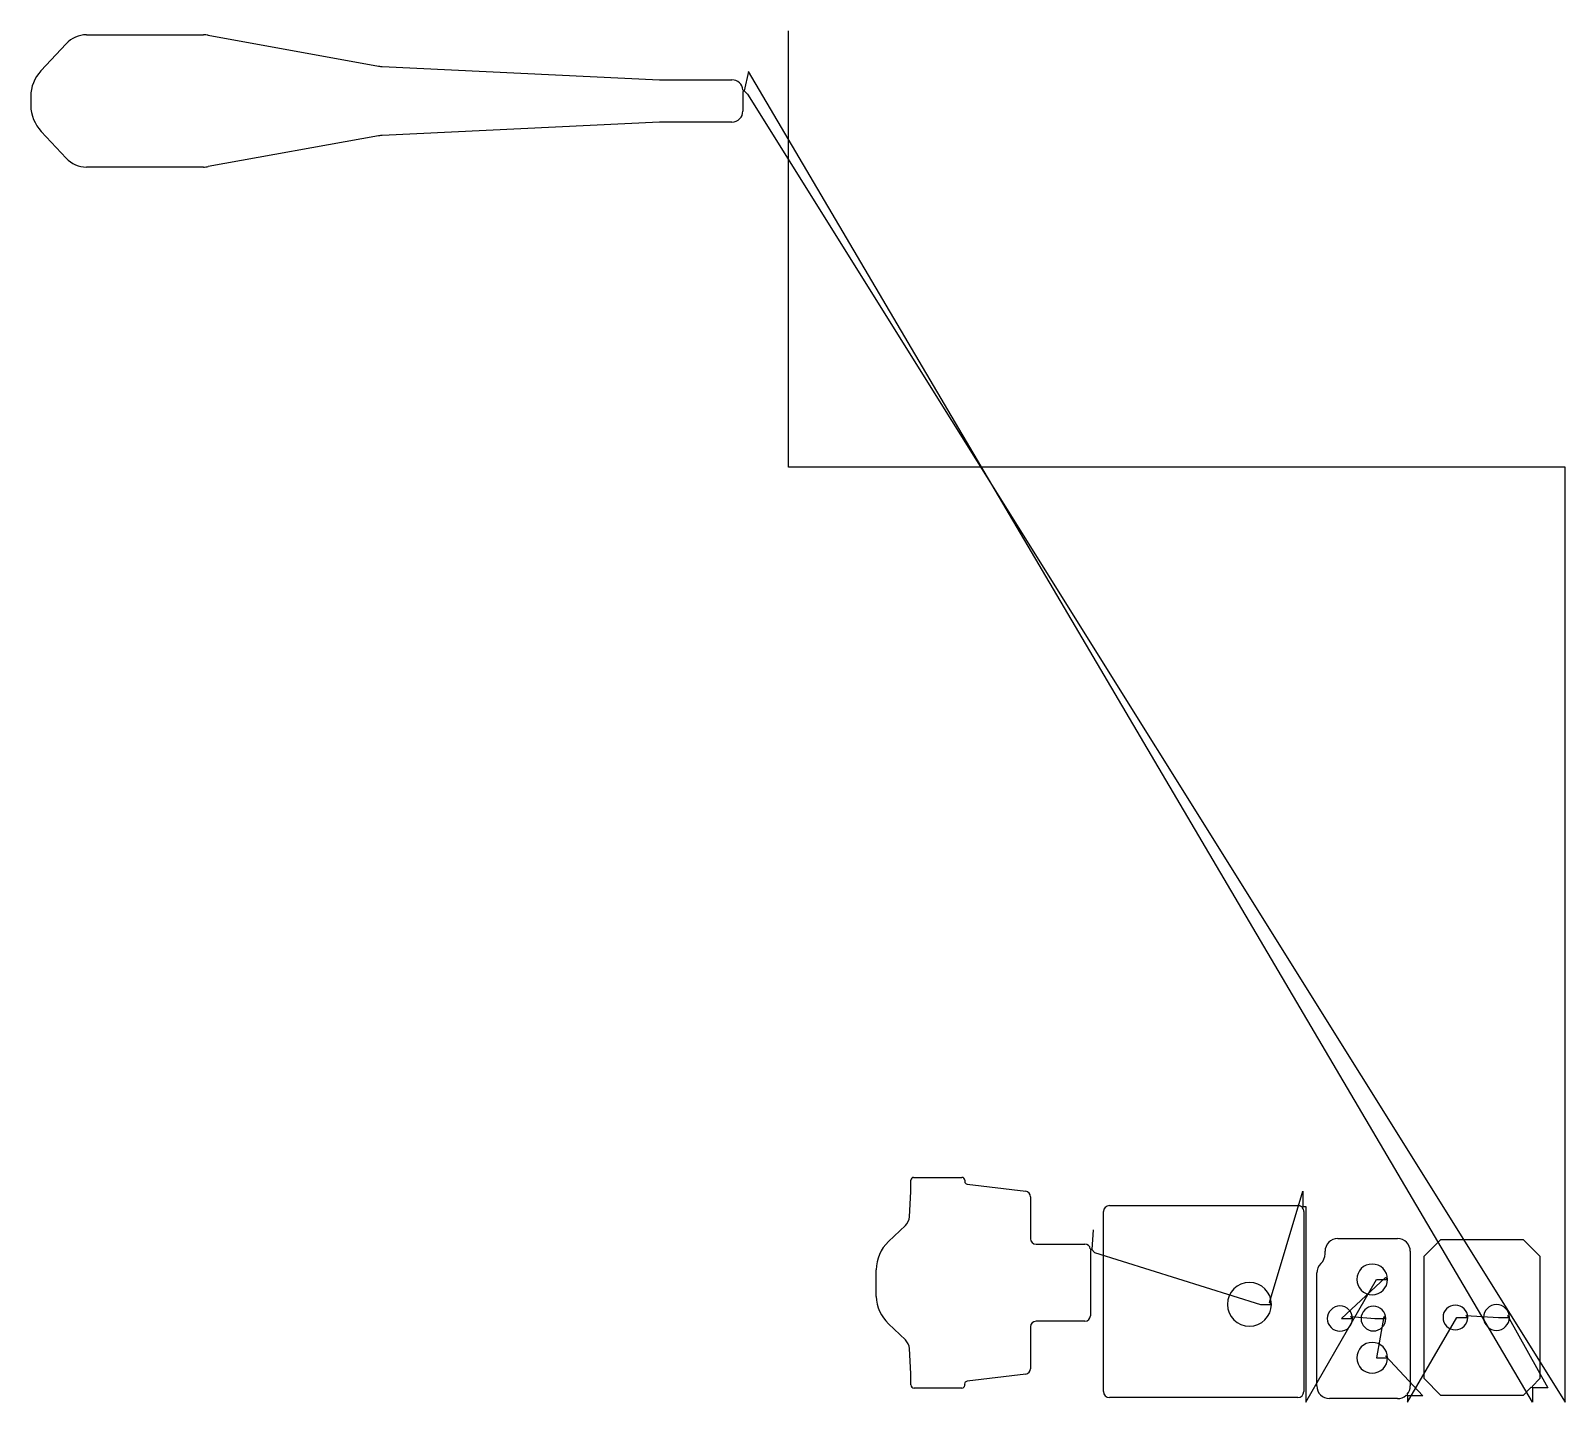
# Model space of a CAD drawing. Header units: metres. Extents: x 7 to 2803, y 0 to 2500.
import ezdxf

# ---------------------------------------------------------------- set-up
doc = ezdxf.new("R2010")
doc.units = ezdxf.units.M

msp = doc.modelspace()

# ---------------------------------------------------------------- linework, layer by layer
at = {"layer": 'TOOL_0'}
for p, q in [((108.629, 2492.433), (321.589, 2492.433)), ((330.577, 2491.627), (640.937, 2435.482)), ((1387.783, 2499.006), (1387.783, 2500.006)), ((1387.783, 1704.668), (1387.783, 2499.006)), ((25.715, 2426.72), (71.576, 2476.245)), ((647.373, 2434.748), (1152.4, 2410.49)), ((1154.774, 2410.433), (1284.574, 2410.433)), ((1315.094, 2425.672), (1307.145, 2390.48)), ((2743.189, 0.004), (1315.094, 2425.672)), ((1304.518, 2391.932), (1307.146, 2390.481)), ((1307.145, 2390.48), (1304.574, 2388.932)), ((1304.574, 2388.932), (1304.574, 2353.433)), ((1307.146, 2390.481), (1313.199, 2384.309)), ((1313.199, 2384.309), (2802.975, 0.006)), ((1152.399, 2333.376), (647.373, 2309.118)), ((1284.574, 2333.433), (1154.774, 2333.433)), ((71.576, 2267.622), (26.346, 2316.465)), ((640.936, 2308.384), (330.576, 2252.239)), ((321.588, 2251.433), (108.629, 2251.433)), ((2802.975, 1704.668), (1387.783, 1704.668)), ((2802.975, 1.006), (2802.975, 1704.668)), ((1610.679, 384.065), (1610.677, 405.007)), ((1615.677, 410.007), (1703.677, 410.007)), ((1708.677, 405.007), (1708.677, 402.715)), ((1713.068, 397.752), (1819.896, 384.634)), ((1608.03, 338.126), (1610.679, 384.065)), ((1828.677, 374.709), (1828.677, 298.256)), ((2263.975, 182.093), (2325.051, 385.105)), ((2325.051, 385.105), (2325.051, 357.105)), ((1961.51, 19.558), (1961.51, 347.558)), ((1972.51, 358.558), (2315.51, 358.558)), ((2322.152, 356.326), (2325.051, 357.105)), ((2325.051, 357.105), (2324.274, 354.206)), ((2325.051, 357.105), (2330.051, 357.105)), ((2326.51, 347.558), (2326.51, 19.558)), ((2330.051, 357.105), (2330.051, -0.001)), ((1569.804, 292.885), (1600.59, 322.099)), ((1943.017, 314.683), (1940.218, 278.352)), ((1838.677, 288.256), (1927.677, 288.256)), ((1937.565, 279.752), (1940.219, 278.351)), ((2388.285, 298.34), (2497.485, 298.34)), ((2545.643, 266.094), (2576.229, 296.68)), ((2576.229, 296.68), (2726.057, 296.68)), ((2726.057, 296.68), (2756.643, 266.094)), ((1940.218, 278.352), (1937.676, 276.756)), ((1937.676, 276.756), (1937.676, 157.758)), ((1940.219, 278.351), (1944.94, 273.166)), ((1944.94, 273.166), (2247.511, 178.557)), ((2365.285, 270.59), (2365.285, 275.34)), ((2520.485, 275.34), (2520.485, 29.84)), ((2545.643, 43.266), (2545.643, 266.094)), ((2756.643, 266.094), (2756.643, 43.266)), ((1547.696, 192.988), (1547.677, 241.383)), ((2330.051, -0.001), (2459.101, 224.051)), ((2350.285, 29.84), (2350.285, 235.733)), ((2475.565, 227.587), (2395.386, 152.588)), ((2459.101, 224.051), (2479.101, 224.051)), ((2479.101, 224.051), (2475.565, 227.587)), ((2247.511, 178.557), (2267.511, 178.557)), ((2267.511, 178.557), (2263.975, 182.093)), ((1600.59, 113.917), (1569.804, 143.131)), ((1927.676, 147.758), (1838.676, 147.758)), ((2395.386, 152.588), (2415.386, 152.588)), ((2415.386, 152.588), (2411.85, 156.124)), ((2411.85, 156.124), (2455.886, 152.589)), ((2455.886, 152.589), (2475.886, 152.589)), ((2472.35, 156.125), (2459.101, 81.126)), ((2475.886, 152.589), (2472.35, 156.125)), ((2515.552, 0.001), (2605.142, 154.678)), ((2605.142, 154.678), (2625.142, 154.678)), ((2625.142, 154.678), (2621.606, 158.214)), ((2621.606, 158.214), (2681.142, 154.679)), ((2681.142, 154.679), (2701.142, 154.679)), ((2701.142, 154.679), (2697.606, 158.215)), ((2697.606, 158.215), (2771.188, 26.134)), ((1828.676, 137.758), (1828.676, 61.305)), ((1610.677, 52.007), (1608.03, 97.889)), ((2479.101, 81.126), (2475.565, 84.662)), ((2475.565, 84.662), (2543.552, 11.772)), ((2459.101, 81.126), (2479.101, 81.126)), ((1610.677, 32.007), (1610.677, 52.007)), ((1819.895, 51.38), (1713.067, 38.262)), ((2576.229, 12.68), (2545.643, 43.266)), ((2756.643, 43.266), (2742.411, 29.034)), ((2742.411, 29.034), (2743.189, 26.135)), ((1703.677, 26.007), (1616.677, 26.007)), ((2315.51, 8.558), (1972.51, 8.558)), ((2497.485, 6.84), (2373.285, 6.84)), ((2515.552, 11.772), (2512.653, 12.55)), ((2514.774, 14.671), (2515.552, 11.772)), ((2543.552, 11.772), (2515.552, 11.772)), ((2515.552, 11.772), (2515.552, 6.772)), ((2515.552, 6.772), (2515.552, 0.001)), ((2726.057, 12.68), (2576.229, 12.68)), ((2740.289, 26.912), (2726.057, 12.68)), ((2743.188, 26.134), (2740.289, 26.912)), ((2771.188, 26.134), (2743.188, 26.134)), ((2743.189, 26.135), (2743.189, 21.135)), ((2743.189, 21.135), (2743.189, 0.004)), ((2802.975, 0.006), (2802.975, 1.006)), ((2802.975, 1.006), (2802.975, 0.006)), ((2802.975, 0.006), (2802.975, 1.006))]:
    msp.add_line(p, q, dxfattribs=at)
for centre, radius, start, end in [((108.769, 2441.614), 50.82, 90.157842, 137.042905), ((321.002, 2435.4), 57.036, 80.335703, 89.410316), ((649.749, 2484.191), 49.5, 259.745469, 267.248749), ((77.077, 2379.159), 70, 137.200441, 179.108611), ((1154.775, 2459.933), 49.5, 267.249905, 269.998843), ((1284.574, 2390.433), 20, 4.298295, 90), ((544.024, 2371.933), 537.003, 179.112792, 180.886461), ((77.378, 2364.821), 70.303, 180.974765, 223.457696), ((1284.574, 2353.433), 20, 270, 0), ((1154.774, 2283.933), 49.5, 90, 92.750095), ((649.748, 2259.675), 49.5, 92.750095, 100.254531), ((108.769, 2302.253), 50.82, 222.957095, 269.842161), ((321.001, 2308.466), 57.036, 270.589684, 279.664297), ((1615.677, 405.007), 5, 90, 180), ((1703.677, 405.007), 5, 0, 90), ((1713.704, 402.739), 5.027, 180.273541, 262.732211), ((1818.648, 374.682), 10.03, 0.154251, 82.85231), ((1583.947, 339.565), 24.126, 313.617805, 356.580546), ((1972.51, 347.558), 11, 90, 180), ((2315.51, 347.558), 11, 52.855075, 90), ((2315.51, 347.558), 11, 0, 37.182417), ((1618.785, 241.337), 71.108, 133.537275, 179.962935), ((1838.677, 298.256), 10, 180, 270), ((1927.677, 278.256), 10, 8.603289, 90), ((2388.285, 275.34), 23, 90, 180), ((2497.485, 275.34), 23, 0, 90), ((2373.885, 235.733), 23.6, 133.432455, 180), ((2340.885, 270.59), 24.4, 313.432373, 0), ((2451.101, 224.051), 28, 0, 180), ((2451.101, 224.051), 28, 180, 0), ((2227.511, 178.557), 40, 0, 180), ((1618.677, 194.633), 71, 181.327604, 226.500335), ((2227.511, 178.557), 40, 180, 0), ((2392.386, 152.588), 23, 0, 180), ((2453.386, 152.589), 22.5, 0, 180), ((2602.642, 154.678), 22.5, 0, 180), ((2677.642, 154.679), 23.5, 0, 180), ((1838.676, 137.758), 10, 90, 180), ((1927.676, 157.758), 10, 270, 0), ((2392.386, 152.588), 23, 180, 0), ((2453.386, 152.589), 22.5, 180, 0), ((2602.642, 154.678), 22.5, 180, 0), ((2677.642, 154.679), 23.5, 180, 0), ((1583.947, 96.451), 24.126, 3.417084, 46.382195), ((2451.101, 81.126), 28, 0, 180), ((1818.646, 61.331), 10.03, 277.154069, 359.851477), ((2451.101, 81.126), 28, 180, 0), ((1616.677, 32.007), 6, 180, 270), ((1703.677, 31.007), 5, 270, 0), ((1717.829, 32.265), 9.238, 160.399994, 187.826619), ((1713.692, 33.283), 5.018, 97.154757, 155.498401), ((2373.285, 29.84), 23, 180, 270), ((2497.485, 29.84), 23, 318.736976, 0), ((1972.51, 19.558), 11, 180, 270), ((2315.51, 19.558), 11, 270, 0), ((2497.486, 29.84), 23, 269.997509, 311.257636)]:
    msp.add_arc(centre, radius, start, end, dxfattribs=at)

doc.saveas('drawing.dxf')
